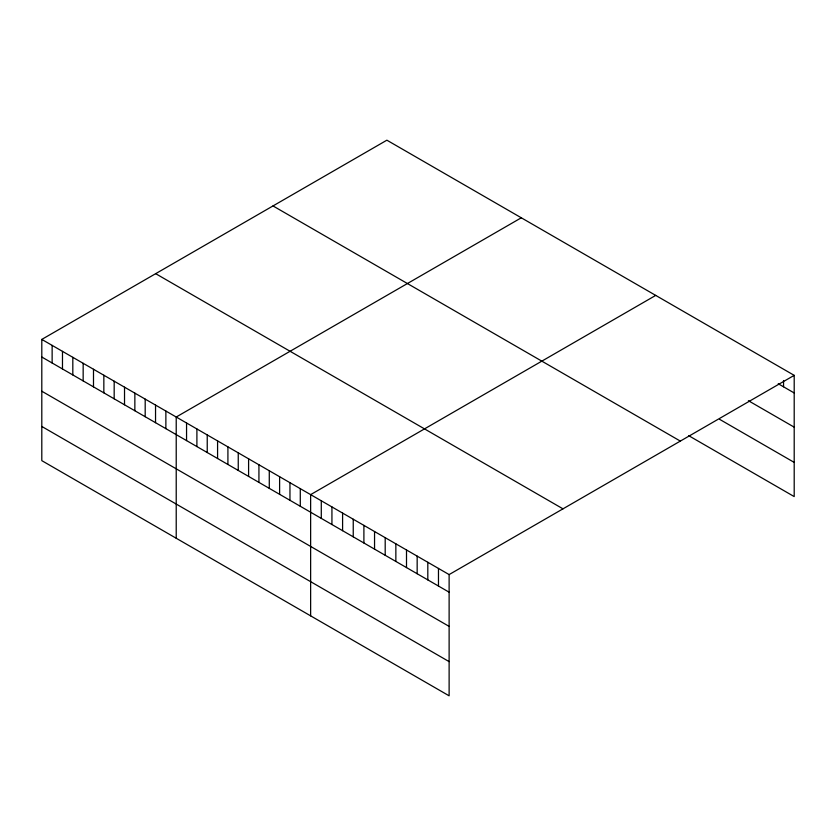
<?xml version="1.0" encoding="UTF-8"?>
<svg xmlns="http://www.w3.org/2000/svg" width="836" height="836" viewBox="0 0 836 836"><rect width="100%" height="100%" fill="white"/><g stroke="black" fill="none" stroke-linecap="round" stroke-linejoin="round"><path stroke-width="1.25" d="M41.8 339.416L449.12 574.583L449.12 695.813L41.8 460.646L41.8 339.416L386.88 140.187L794.2 375.354L794.2 496.584L688.739 435.692M521.298 217.788L176.218 417.018L176.218 538.248M655.706 295.401L310.637 494.63L310.637 615.86M449.12 574.583L794.2 375.354M778.222 383.734L794.2 392.962M748.387 400.705L794.2 427.154M719.629 419.338L794.2 462.392M273.006 205.938L680.326 441.094M155.674 273.675L562.994 508.842M41.8 357.024L449.12 592.191M41.8 391.217L449.12 626.383M41.8 426.454L449.12 661.621M783.551 380.526L783.551 386.807M438.472 568.428L438.472 586.036M427.813 562.283L427.813 579.891M417.164 556.128L417.164 573.736M406.505 549.983L406.505 567.592M395.856 543.828L395.856 561.437M385.197 537.684L385.197 555.292M374.549 531.529L374.549 549.137M363.9 525.374L363.9 542.992M353.241 519.229L353.241 536.837M342.593 513.074L342.593 530.682M331.934 506.929L331.934 524.538M321.285 500.774L321.285 518.383M300.291 488.652L300.291 506.261M289.956 482.685L289.956 500.294M279.611 476.719L279.611 494.327M269.276 470.752L269.276 488.36M258.93 464.774L258.93 482.382M248.595 458.807L248.595 476.415M238.25 452.84L238.25 470.449M227.914 446.873L227.914 464.482M217.579 440.896L217.579 458.504M207.234 434.929L207.234 452.537M196.899 428.962L196.899 446.57M186.553 422.995L186.553 440.603M165.873 411.051L165.873 428.659M155.538 405.084L155.538 422.692M145.192 399.117L145.192 416.725M134.857 393.139L134.857 410.748M124.522 387.172L124.522 404.781M114.177 381.206L114.177 398.814M103.842 375.239L103.842 392.847M93.496 369.261L93.496 386.869M83.161 363.294L83.161 380.902M72.816 357.327L72.816 374.936M62.481 351.36L62.481 368.969M52.135 345.383L52.135 363.002"/></g></svg>
